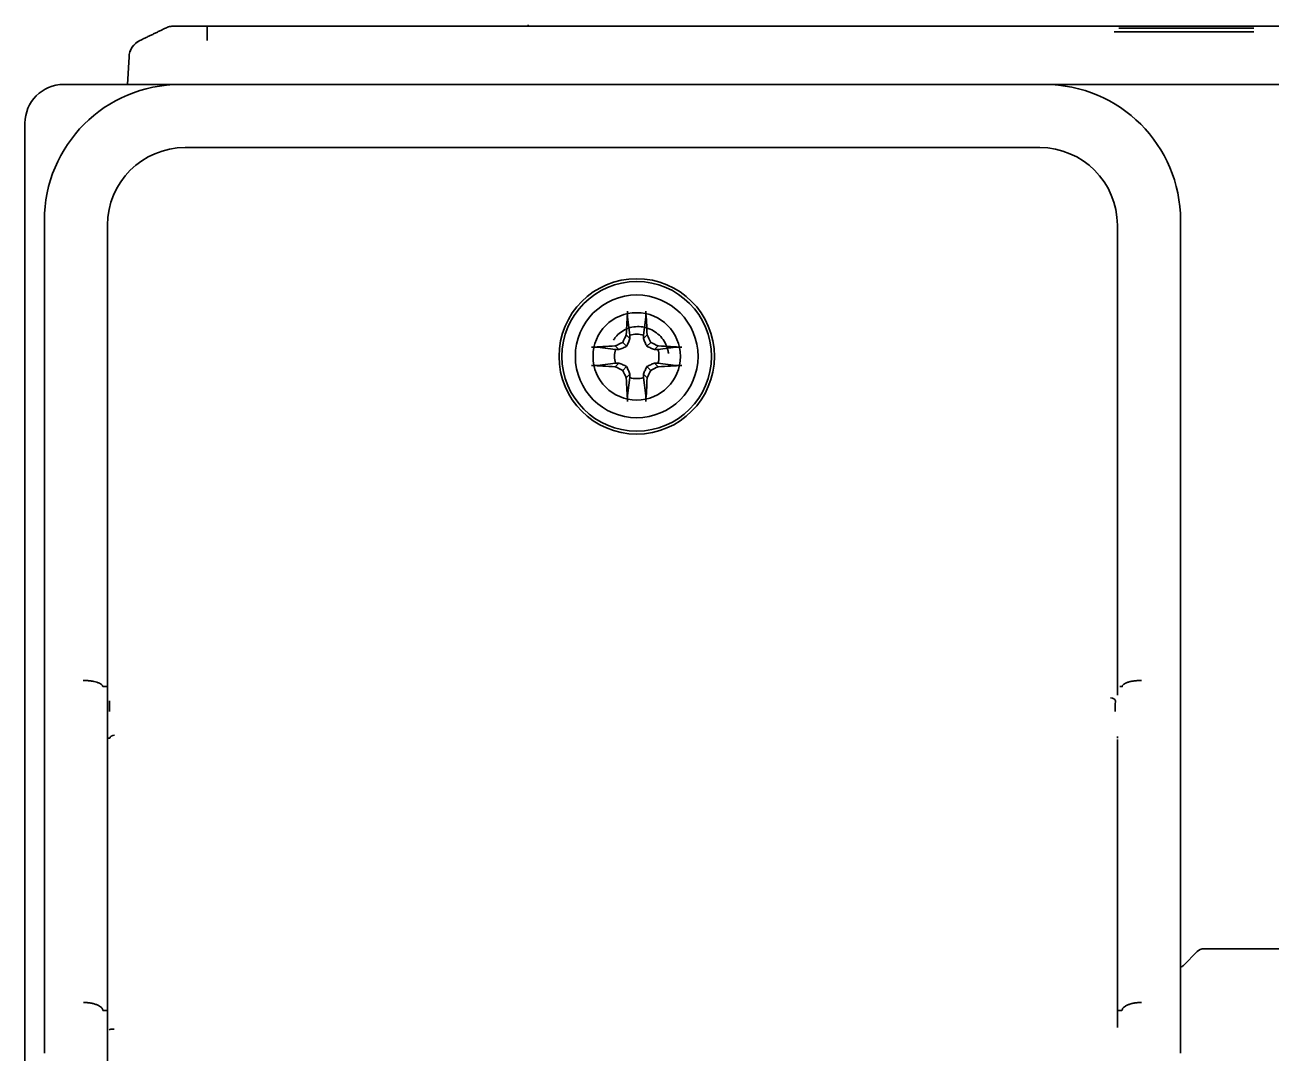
# Model space of a CAD drawing. Header units: inches. Extents: x 786 to 5593, y 691 to 5024.
# Drawn here: x 3396.7 to 3460.9, y 4904.3 to 4957.2 of the extents above; entities that cross this region are included whole.
import ezdxf

# ---------------------------------------------------------------- set-up
doc = ezdxf.new("R2010")
doc.units = ezdxf.units.IN
doc.layers.add('1', color=7, linetype='Continuous', true_color=0xffffff)

msp = doc.modelspace()

# ---------------------------------------------------------------- linework, layer by layer
at = {"layer": '1', "color": 7, "linetype": 'Continuous', "lineweight": 35}
for p, q in [((3406.134, 4957.176), (3453.06, 4957.176)), ((3422.651, 4957.176), (3422.651, 4957.24)), ((3460.324, 4957.176), (3467.643, 4957.176)), ((3460.015, 4956.876), (3452.817, 4956.876)), ((3402.026, 4954.176), (3402.1, 4955.589)), ((3398.74, 4954.176), (3404.739, 4954.176)), ((3449.241, 4954.176), (3404.739, 4954.176)), ((3449.241, 4954.176), (3577.911, 4954.176)), ((3396.74, 4886.176), (3396.74, 4952.176)), ((3404.989, 4950.926), (3404.991, 4950.926)), ((3404.991, 4950.925), (3404.991, 4950.926)), ((3404.991, 4950.925), (3448.989, 4950.925)), ((3448.989, 4950.926), (3448.989, 4950.925)), ((3448.989, 4950.926), (3448.99, 4950.926)), ((3397.74, 4947.177), (3397.74, 4924.632)), ((3400.99, 4922.448), (3400.99, 4946.927)), ((3452.988, 4946.925), (3452.988, 4922.741)), ((3452.988, 4946.925), (3452.99, 4946.925)), ((3452.99, 4946.927), (3452.99, 4946.925)), ((3456.24, 4924.632), (3456.24, 4947.177)), ((3427.89, 4941.266), (3427.772, 4942.189)), ((3428.59, 4941.266), (3428.708, 4942.189)), ((3427.893, 4941.092), (3427.705, 4941.28)), ((3428.586, 4941.092), (3428.775, 4941.28)), ((3427.15, 4940.526), (3426.228, 4940.644)), ((3427.324, 4940.523), (3427.136, 4940.711)), ((3427.722, 4940.694), (3427.519, 4940.897)), ((3428.758, 4940.694), (3428.96, 4940.897)), ((3429.155, 4940.523), (3429.344, 4940.711)), ((3429.33, 4940.526), (3430.252, 4940.644)), ((3427.15, 4939.826), (3426.228, 4939.708)), ((3427.324, 4939.83), (3427.136, 4939.641)), ((3427.722, 4939.658), (3427.519, 4939.456)), ((3427.893, 4939.261), (3427.705, 4939.072)), ((3428.586, 4939.261), (3428.775, 4939.072)), ((3428.758, 4939.658), (3428.96, 4939.456)), ((3429.155, 4939.83), (3429.344, 4939.641)), ((3429.33, 4939.826), (3430.252, 4939.708)), ((3427.89, 4939.086), (3427.772, 4938.164)), ((3428.59, 4939.086), (3428.708, 4938.164)), ((3400.866, 4923.177), (3400.745, 4923.176)), ((3400.866, 4923.177), (3400.866, 4923.177)), ((3453.114, 4923.177), (3453.235, 4923.176)), ((3453.114, 4923.177), (3453.114, 4923.177)), ((3397.74, 4921.418), (3397.74, 4907.522)), ((3456.24, 4907.522), (3456.24, 4921.418)), ((3452.989, 4920.521), (3452.989, 4920.606)), ((3401.11, 4920.518), (3400.99, 4920.52)), ((3400.99, 4905.508), (3400.99, 4920.52)), ((3452.989, 4905.627), (3452.989, 4920.447)), ((3456.386, 4908.823), (3457.093, 4909.53)), ((3593.326, 4909.676), (3457.447, 4909.676)), ((3400.753, 4906.492), (3400.989, 4906.493)), ((3453.226, 4906.492), (3452.991, 4906.493))]:
    msp.add_line(p, q, dxfattribs=at)
for radius in [4, 3.85, 3.16, 2.25]:
    msp.add_circle((3428.24, 4940.176), radius, dxfattribs=at)
for centre, radius, start, end in [((3398.74, 4952.176), 2, 90, 180), ((3428.24, 4940.176), 1.145, 72.20111, 107.79889), ((3428.24, 4940.176), 1.145, 162.20111, 197.79889), ((3428.24, 4940.176), 1.145, 342.20111, 17.79889), ((3428.24, 4940.176), 1.145, 252.20111, 287.79889), ((3457.447, 4909.176), 0.5, 90, 135), ((3456.033, 4909.176), 0.5, 294.46945, 315)]:
    msp.add_arc(centre, radius, start, end, dxfattribs=at)
for centre, major_axis, ratio, start_param, end_param in [((3403.098, 4955.536), (-0.999, 0.052), 0.999981, 5.217451, 6.283185), ((3404.741, 4947.175), (4.951, -4.951), 0.999695, 2.356347, 3.926839), ((3449.239, 4947.175), (-4.951, -4.951), 0.999695, 2.356347, 3.926839), ((3404.99, 4946.926), (-2.829, 2.829), 0.999695, 5.497939, 7.068431), ((3448.989, 4946.926), (2.829, 2.829), 0.999695, 5.497939, 7.068431), ((3427.943, 4940.181), (0.065, 3.728), 0.072244, 0.900133, 1.272854), ((3428.536, 4940.181), (0.065, -3.728), 0.072244, 1.868738, 2.24146), ((3427.686, 4940.435), (1.559, 3.344), 0.094201, 1.359315, 1.476181), ((3428.794, 4940.435), (1.559, -3.344), 0.094201, 1.665412, 1.782277), ((3428.235, 4940.473), (3.728, 0.065), 0.072244, 1.868738, 2.24146), ((3427.981, 4940.73), (3.344, 1.559), 0.094201, 1.665412, 1.782277), ((3428.498, 4940.73), (3.344, -1.559), 0.094201, 1.359315, 1.476181), ((3428.245, 4940.473), (3.728, -0.065), 0.072244, 0.900133, 1.272854), ((3428.235, 4939.88), (-3.728, 0.065), 0.072244, 0.900133, 1.272854), ((3427.981, 4939.622), (-3.344, 1.559), 0.094201, 1.359315, 1.476181), ((3427.686, 4939.918), (-1.559, 3.344), 0.094201, 1.665412, 1.782277), ((3428.794, 4939.918), (-1.559, -3.344), 0.094201, 1.359315, 1.476181), ((3428.498, 4939.622), (-3.344, -1.559), 0.094201, 1.665412, 1.782277), ((3428.245, 4939.88), (-3.728, -0.065), 0.072244, 1.868738, 2.24146), ((3427.943, 4940.171), (-0.065, 3.728), 0.072244, 1.868738, 2.24146), ((3428.536, 4940.171), (-0.065, -3.728), 0.072244, 0.900133, 1.272854), ((3401.366, 4923.178), (-0.5, -0.002), 0.003694, 5.497774, 6.274445), ((3452.635, 4922.448), (-0.25, 0.003), 0.565975, 3.162763, 4.719171), ((3401.36, 4920.514), (0.25, 0), 0.642788, 1.570796, 3.118808), ((3401.334, 4905.503), (0.25, -0.003), 0.14135, 1.572514, 3.123962)]:
    msp.add_ellipse(centre, major_axis=major_axis, ratio=ratio, start_param=start_param, end_param=end_param, dxfattribs=at)
for points, knots in [([(3403.976, 4957.075), (3404.044, 4957.108), (3404.115, 4957.134), (3404.262, 4957.168), (3404.338, 4957.176), (3404.413, 4957.176)], [0, 0, 0, 0, 0.5, 0.5, 1, 1, 1, 1]), ([(3404.413, 4957.176), (3404.415, 4957.176), (3404.419, 4957.176), (3404.429, 4957.176), (3404.433, 4957.176), (3404.443, 4957.176), (3404.448, 4957.176), (3404.466, 4957.176), (3404.481, 4957.176), (3404.515, 4957.176), (3404.535, 4957.176), (3404.579, 4957.176), (3404.603, 4957.176), (3404.644, 4957.176), (3404.658, 4957.176), (3404.687, 4957.176), (3404.703, 4957.176), (3404.75, 4957.176), (3404.783, 4957.176), (3404.854, 4957.176), (3404.891, 4957.176), (3404.95, 4957.176), (3404.971, 4957.176), (3405.012, 4957.176), (3405.034, 4957.176), (3405.099, 4957.176), (3405.189, 4957.176), (3405.284, 4957.176), (3405.381, 4957.176), (3405.432, 4957.176), (3405.509, 4957.176), (3405.535, 4957.176), (3405.588, 4957.176), (3405.614, 4957.176), (3405.694, 4957.176), (3405.748, 4957.176), (3405.857, 4957.176), (3405.912, 4957.176), (3406.022, 4957.176), (3406.078, 4957.176), (3406.134, 4957.176)], [0, 0, 0, 0, 0.0625, 0.0625, 0.09375, 0.09375, 0.125, 0.125, 0.1875, 0.1875, 0.25, 0.25, 0.3125, 0.3125, 0.34375, 0.34375, 0.375, 0.375, 0.4375, 0.4375, 0.5, 0.5, 0.53125, 0.53125, 0.5625, 0.5625, 0.625, 0.6875, 0.6875, 0.75, 0.75, 0.78125, 0.78125, 0.8125, 0.8125, 0.875, 0.875, 0.9375, 0.9375, 1, 1, 1, 1]), ([(3406.125, 4957.075), (3406.126, 4957.108), (3406.128, 4957.134), (3406.131, 4957.168), (3406.133, 4957.176), (3406.134, 4957.176)], [0, 0, 0, 0, 0.5, 0.5, 1, 1, 1, 1]), ([(3453.06, 4957.176), (3453.229, 4957.176), (3453.399, 4957.176), (3453.737, 4957.176), (3453.906, 4957.176), (3454.159, 4957.176), (3454.243, 4957.176), (3454.411, 4957.176), (3454.495, 4957.176), (3454.745, 4957.176), (3454.911, 4957.176), (3455.404, 4957.176), (3455.729, 4957.176), (3456.368, 4957.176), (3456.684, 4957.176), (3457.15, 4957.176), (3457.304, 4957.176), (3457.495, 4957.176), (3457.533, 4957.176), (3457.609, 4957.176), (3457.723, 4957.176), (3457.835, 4957.176), (3458.207, 4957.176), (3458.494, 4957.176), (3458.911, 4957.176), (3459.047, 4957.176), (3459.315, 4957.176), (3459.447, 4957.176), (3459.706, 4957.176), (3459.833, 4957.176), (3460.082, 4957.176), (3460.204, 4957.176), (3460.324, 4957.176)], [0, 0, 0, 0, 0.0625, 0.0625, 0.125, 0.125, 0.15625, 0.15625, 0.1875, 0.1875, 0.25, 0.25, 0.375, 0.375, 0.5, 0.5, 0.5625, 0.5625, 0.578125, 0.578125, 0.59375, 0.625, 0.625, 0.75, 0.75, 0.8125, 0.8125, 0.875, 0.875, 0.9375, 0.9375, 1, 1, 1, 1]), ([(3460.014, 4957.075), (3460.012, 4957.075), (3460.01, 4957.075), (3460.007, 4957.075), (3460.001, 4957.075), (3459.989, 4957.075), (3459.964, 4957.075), (3459.913, 4957.075), (3459.811, 4957.075), (3459.723, 4957.075), (3459.544, 4957.076), (3459.422, 4957.076), (3459.175, 4957.076), (3459.049, 4957.076), (3458.792, 4957.076), (3458.661, 4957.076), (3458.262, 4957.076), (3457.987, 4957.076), (3457.632, 4957.076), (3457.524, 4957.076), (3457.416, 4957.076), (3457.343, 4957.076), (3457.306, 4957.076), (3457.123, 4957.076), (3456.975, 4957.076), (3456.529, 4957.076), (3456.227, 4957.076), (3455.615, 4957.076), (3455.304, 4957.076), (3454.832, 4957.076), (3454.673, 4957.076), (3454.434, 4957.076), (3454.353, 4957.076), (3454.193, 4957.076), (3454.112, 4957.076), (3453.87, 4957.076), (3453.708, 4957.075), (3453.465, 4957.075), (3453.384, 4957.075), (3453.263, 4957.075), (3453.202, 4957.075), (3453.131, 4957.075), (3453.095, 4957.075), (3453.078, 4957.075), (3453.07, 4957.075), (3453.065, 4957.075), (3453.062, 4957.075), (3453.06, 4957.075)], [0, 0, 0, 0, 0.000977, 0.000977, 0.001953, 0.003906, 0.007813, 0.015625, 0.03125, 0.0625, 0.0625, 0.125, 0.125, 0.1875, 0.1875, 0.25, 0.25, 0.375, 0.375, 0.40625, 0.421875, 0.421875, 0.4375, 0.4375, 0.5, 0.5, 0.625, 0.625, 0.75, 0.75, 0.8125, 0.8125, 0.84375, 0.84375, 0.875, 0.875, 0.9375, 0.9375, 0.96875, 0.96875, 0.984375, 0.992187, 0.996094, 0.998047, 0.999023, 0.999023, 1, 1, 1, 1]), ([(3402.1, 4955.589), (3402.104, 4955.677), (3402.121, 4955.765), (3402.176, 4955.934), (3402.216, 4956.015), (3402.314, 4956.163), (3402.373, 4956.23), (3402.506, 4956.347), (3402.581, 4956.397), (3402.661, 4956.436)], [0, 0, 0, 0, 0.25, 0.25, 0.5, 0.5, 0.75, 0.75, 1, 1, 1, 1]), ([(3427.772, 4942.189), (3427.771, 4942.195), (3427.77, 4942.204), (3427.769, 4942.218), (3427.769, 4942.224), (3427.768, 4942.235), (3427.768, 4942.246), (3427.767, 4942.259), (3427.767, 4942.272), (3427.767, 4942.279), (3427.767, 4942.3), (3427.767, 4942.314), (3427.767, 4942.337), (3427.767, 4942.344), (3427.767, 4942.36), (3427.767, 4942.375), (3427.767, 4942.39), (3427.768, 4942.405), (3427.768, 4942.413), (3427.769, 4942.435), (3427.769, 4942.449), (3427.771, 4942.477), (3427.772, 4942.49), (3427.773, 4942.502)], [0, 0, 0, 0, 0.125, 0.125, 0.1875, 0.1875, 0.25, 0.3125, 0.3125, 0.375, 0.375, 0.5, 0.5, 0.5625, 0.5625, 0.625, 0.6875, 0.6875, 0.75, 0.75, 0.875, 0.875, 1, 1, 1, 1]), ([(3428.707, 4942.502), (3428.708, 4942.49), (3428.709, 4942.477), (3428.71, 4942.45), (3428.711, 4942.435), (3428.712, 4942.405), (3428.712, 4942.39), (3428.713, 4942.367), (3428.713, 4942.36), (3428.713, 4942.344), (3428.713, 4942.329), (3428.713, 4942.315), (3428.713, 4942.3), (3428.713, 4942.293), (3428.713, 4942.272), (3428.712, 4942.259), (3428.712, 4942.241), (3428.711, 4942.235), (3428.711, 4942.224), (3428.71, 4942.213), (3428.709, 4942.204), (3428.709, 4942.196), (3428.708, 4942.192), (3428.708, 4942.189)], [0, 0, 0, 0, 0.125, 0.125, 0.25, 0.25, 0.375, 0.375, 0.4375, 0.4375, 0.5, 0.5625, 0.5625, 0.625, 0.625, 0.75, 0.75, 0.8125, 0.8125, 0.875, 0.9375, 0.9375, 1, 1, 1, 1]), ([(3427.039, 4941.007), (3427.073, 4941.061), (3427.18, 4941.211), (3427.314, 4941.34), (3427.51, 4941.485), (3427.725, 4941.607), (3427.965, 4941.675), (3428.212, 4941.712), (3428.465, 4941.718), (3428.715, 4941.662), (3428.956, 4941.576), (3429.187, 4941.459), (3429.386, 4941.288), (3429.561, 4941.094), (3429.713, 4940.877), (3429.81, 4940.627), (3429.857, 4940.439), (3429.868, 4940.38), (3429.876, 4940.321)], [0, 0, 0, 0, 0.053108, 0.153342, 0.153342, 0.253577, 0.353812, 0.353812, 0.454047, 0.554282, 0.554282, 0.654517, 0.754752, 0.754752, 0.854987, 0.955222, 0.955222, 1, 1, 1, 1]), ([(3425.914, 4940.643), (3425.926, 4940.644), (3425.939, 4940.645), (3425.966, 4940.647), (3425.981, 4940.647), (3426.011, 4940.648), (3426.026, 4940.649), (3426.049, 4940.649), (3426.056, 4940.649), (3426.072, 4940.649), (3426.087, 4940.649), (3426.101, 4940.649), (3426.116, 4940.649), (3426.123, 4940.649), (3426.144, 4940.649), (3426.157, 4940.649), (3426.175, 4940.648), (3426.181, 4940.648), (3426.192, 4940.647), (3426.203, 4940.646), (3426.212, 4940.646), (3426.22, 4940.645), (3426.224, 4940.645), (3426.228, 4940.644)], [0, 0, 0, 0, 0.125, 0.125, 0.25, 0.25, 0.375, 0.375, 0.4375, 0.4375, 0.5, 0.5625, 0.5625, 0.625, 0.625, 0.75, 0.75, 0.8125, 0.8125, 0.875, 0.9375, 0.9375, 1, 1, 1, 1]), ([(3427.722, 4940.694), (3427.654, 4940.664), (3427.587, 4940.635), (3427.455, 4940.578), (3427.389, 4940.55), (3427.324, 4940.523)], [0, 0, 0, 0, 0.5, 0.5, 1, 1, 1, 1]), ([(3427.893, 4941.092), (3427.866, 4941.027), (3427.838, 4940.961), (3427.781, 4940.829), (3427.752, 4940.762), (3427.722, 4940.694)], [0, 0, 0, 0, 0.5, 0.5, 1, 1, 1, 1]), ([(3428.758, 4940.694), (3428.728, 4940.762), (3428.699, 4940.829), (3428.642, 4940.961), (3428.614, 4941.027), (3428.586, 4941.092)], [0, 0, 0, 0, 0.5, 0.5, 1, 1, 1, 1]), ([(3429.155, 4940.523), (3429.09, 4940.55), (3429.025, 4940.578), (3428.893, 4940.635), (3428.826, 4940.664), (3428.758, 4940.694)], [0, 0, 0, 0, 0.5, 0.5, 1, 1, 1, 1]), ([(3430.252, 4940.644), (3430.259, 4940.645), (3430.267, 4940.646), (3430.282, 4940.647), (3430.287, 4940.647), (3430.298, 4940.648), (3430.31, 4940.648), (3430.323, 4940.649), (3430.336, 4940.649), (3430.343, 4940.649), (3430.364, 4940.649), (3430.378, 4940.649), (3430.4, 4940.649), (3430.408, 4940.649), (3430.423, 4940.649), (3430.439, 4940.649), (3430.454, 4940.649), (3430.469, 4940.648), (3430.476, 4940.648), (3430.499, 4940.647), (3430.513, 4940.647), (3430.54, 4940.645), (3430.553, 4940.644), (3430.565, 4940.643)], [0, 0, 0, 0, 0.125, 0.125, 0.1875, 0.1875, 0.25, 0.3125, 0.3125, 0.375, 0.375, 0.5, 0.5, 0.5625, 0.5625, 0.625, 0.6875, 0.6875, 0.75, 0.75, 0.875, 0.875, 1, 1, 1, 1]), ([(3426.228, 4939.708), (3426.221, 4939.707), (3426.212, 4939.707), (3426.198, 4939.706), (3426.192, 4939.705), (3426.181, 4939.705), (3426.17, 4939.704), (3426.157, 4939.704), (3426.144, 4939.703), (3426.137, 4939.703), (3426.116, 4939.703), (3426.102, 4939.703), (3426.079, 4939.703), (3426.072, 4939.703), (3426.056, 4939.703), (3426.041, 4939.703), (3426.026, 4939.704), (3426.011, 4939.704), (3426.003, 4939.704), (3425.981, 4939.705), (3425.967, 4939.706), (3425.939, 4939.707), (3425.926, 4939.708), (3425.914, 4939.709)], [0, 0, 0, 0, 0.125, 0.125, 0.1875, 0.1875, 0.25, 0.3125, 0.3125, 0.375, 0.375, 0.5, 0.5, 0.5625, 0.5625, 0.625, 0.6875, 0.6875, 0.75, 0.75, 0.875, 0.875, 1, 1, 1, 1]), ([(3427.324, 4939.83), (3427.389, 4939.802), (3427.455, 4939.774), (3427.587, 4939.717), (3427.654, 4939.688), (3427.722, 4939.658)], [0, 0, 0, 0, 0.5, 0.5, 1, 1, 1, 1]), ([(3427.722, 4939.658), (3427.752, 4939.59), (3427.781, 4939.523), (3427.838, 4939.391), (3427.866, 4939.326), (3427.893, 4939.261)], [0, 0, 0, 0, 0.5, 0.5, 1, 1, 1, 1]), ([(3428.586, 4939.261), (3428.614, 4939.326), (3428.642, 4939.391), (3428.699, 4939.523), (3428.728, 4939.59), (3428.758, 4939.658)], [0, 0, 0, 0, 0.5, 0.5, 1, 1, 1, 1]), ([(3428.758, 4939.658), (3428.826, 4939.688), (3428.893, 4939.717), (3429.025, 4939.774), (3429.09, 4939.802), (3429.155, 4939.83)], [0, 0, 0, 0, 0.5, 0.5, 1, 1, 1, 1]), ([(3430.565, 4939.709), (3430.553, 4939.708), (3430.541, 4939.707), (3430.513, 4939.706), (3430.499, 4939.705), (3430.469, 4939.704), (3430.454, 4939.704), (3430.431, 4939.703), (3430.423, 4939.703), (3430.408, 4939.703), (3430.393, 4939.703), (3430.378, 4939.703), (3430.364, 4939.703), (3430.357, 4939.703), (3430.336, 4939.703), (3430.323, 4939.704), (3430.304, 4939.704), (3430.298, 4939.705), (3430.287, 4939.705), (3430.277, 4939.706), (3430.268, 4939.707), (3430.259, 4939.707), (3430.256, 4939.708), (3430.252, 4939.708)], [0, 0, 0, 0, 0.125, 0.125, 0.25, 0.25, 0.375, 0.375, 0.4375, 0.4375, 0.5, 0.5625, 0.5625, 0.625, 0.625, 0.75, 0.75, 0.8125, 0.8125, 0.875, 0.9375, 0.9375, 1, 1, 1, 1]), ([(3427.773, 4937.851), (3427.772, 4937.863), (3427.771, 4937.876), (3427.77, 4937.903), (3427.769, 4937.917), (3427.768, 4937.947), (3427.767, 4937.962), (3427.767, 4937.985), (3427.767, 4937.993), (3427.767, 4938.008), (3427.767, 4938.023), (3427.767, 4938.038), (3427.767, 4938.052), (3427.767, 4938.059), (3427.767, 4938.08), (3427.767, 4938.093), (3427.768, 4938.112), (3427.768, 4938.118), (3427.769, 4938.129), (3427.77, 4938.139), (3427.77, 4938.148), (3427.771, 4938.157), (3427.771, 4938.16), (3427.772, 4938.164)], [0, 0, 0, 0, 0.125, 0.125, 0.25, 0.25, 0.375, 0.375, 0.4375, 0.4375, 0.5, 0.5625, 0.5625, 0.625, 0.625, 0.75, 0.75, 0.8125, 0.8125, 0.875, 0.9375, 0.9375, 1, 1, 1, 1]), ([(3428.708, 4938.164), (3428.709, 4938.157), (3428.709, 4938.149), (3428.71, 4938.134), (3428.711, 4938.129), (3428.711, 4938.118), (3428.712, 4938.106), (3428.712, 4938.093), (3428.713, 4938.08), (3428.713, 4938.073), (3428.713, 4938.052), (3428.713, 4938.038), (3428.713, 4938.016), (3428.713, 4938.008), (3428.713, 4937.993), (3428.713, 4937.977), (3428.712, 4937.962), (3428.712, 4937.947), (3428.712, 4937.94), (3428.711, 4937.917), (3428.71, 4937.903), (3428.709, 4937.876), (3428.708, 4937.863), (3428.707, 4937.851)], [0, 0, 0, 0, 0.125, 0.125, 0.1875, 0.1875, 0.25, 0.3125, 0.3125, 0.375, 0.375, 0.5, 0.5, 0.5625, 0.5625, 0.625, 0.6875, 0.6875, 0.75, 0.75, 0.875, 0.875, 1, 1, 1, 1]), ([(3397.747, 4921.418), (3397.747, 4921.425), (3397.747, 4921.433), (3397.747, 4921.448), (3397.747, 4921.471), (3397.747, 4921.524), (3397.747, 4921.63), (3397.748, 4921.846), (3397.748, 4922.161), (3397.748, 4922.42), (3397.748, 4922.618), (3397.748, 4922.684), (3397.748, 4922.818), (3397.748, 4922.885), (3397.748, 4923.088), (3397.748, 4923.225), (3397.748, 4923.432), (3397.748, 4923.501), (3397.748, 4923.64), (3397.748, 4923.71), (3397.747, 4923.921), (3397.747, 4924.062), (3397.747, 4924.275), (3397.746, 4924.381), (3397.746, 4924.507), (3397.746, 4924.569), (3397.746, 4924.596), (3397.746, 4924.614), (3397.746, 4924.623), (3397.746, 4924.632)], [0, 0, 0, 0, 0.007812, 0.007812, 0.015625, 0.03125, 0.0625, 0.125, 0.25, 0.375, 0.375, 0.4375, 0.4375, 0.5, 0.5, 0.625, 0.625, 0.6875, 0.6875, 0.75, 0.75, 0.875, 0.875, 0.9375, 0.96875, 0.984375, 0.992188, 0.992188, 1, 1, 1, 1]), ([(3456.234, 4924.632), (3456.234, 4924.623), (3456.234, 4924.614), (3456.234, 4924.596), (3456.234, 4924.569), (3456.234, 4924.507), (3456.233, 4924.382), (3456.233, 4924.133), (3456.232, 4923.781), (3456.232, 4923.504), (3456.232, 4923.298), (3456.232, 4923.229), (3456.231, 4923.093), (3456.231, 4923.024), (3456.231, 4922.821), (3456.231, 4922.688), (3456.231, 4922.49), (3456.231, 4922.424), (3456.231, 4922.294), (3456.231, 4922.229), (3456.232, 4922.036), (3456.232, 4921.91), (3456.232, 4921.723), (3456.232, 4921.63), (3456.232, 4921.524), (3456.233, 4921.471), (3456.233, 4921.448), (3456.233, 4921.433), (3456.233, 4921.425), (3456.233, 4921.418)], [0, 0, 0, 0, 0.007812, 0.007812, 0.015625, 0.03125, 0.0625, 0.125, 0.25, 0.375, 0.375, 0.4375, 0.4375, 0.5, 0.5, 0.625, 0.625, 0.6875, 0.6875, 0.75, 0.75, 0.875, 0.875, 0.9375, 0.96875, 0.984375, 0.992187, 0.992187, 1, 1, 1, 1]), ([(3400.745, 4923.177), (3400.744, 4923.197), (3400.737, 4923.218), (3400.717, 4923.248), (3400.709, 4923.258), (3400.69, 4923.278), (3400.678, 4923.288), (3400.64, 4923.317), (3400.609, 4923.335), (3400.564, 4923.356), (3400.554, 4923.36), (3400.535, 4923.369), (3400.525, 4923.373), (3400.493, 4923.385), (3400.471, 4923.392), (3400.402, 4923.414), (3400.352, 4923.427), (3400.284, 4923.442), (3400.27, 4923.444), (3400.242, 4923.45), (3400.199, 4923.457), (3400.126, 4923.468), (3400.065, 4923.475), (3400.019, 4923.48), (3400.003, 4923.481), (3399.971, 4923.483), (3399.955, 4923.485), (3399.907, 4923.488), (3399.875, 4923.489), (3399.834, 4923.49), (3399.826, 4923.49), (3399.814, 4923.491), (3399.81, 4923.491), (3399.801, 4923.491), (3399.781, 4923.491), (3399.761, 4923.491), (3399.745, 4923.491)], [0, 0, 0, 0, 0.125, 0.125, 0.1875, 0.1875, 0.25, 0.25, 0.375, 0.375, 0.40625, 0.40625, 0.4375, 0.4375, 0.5, 0.5, 0.625, 0.625, 0.65625, 0.65625, 0.6875, 0.75, 0.8125, 0.8125, 0.84375, 0.84375, 0.875, 0.875, 0.9375, 0.9375, 0.953125, 0.953125, 0.960937, 0.960937, 0.96875, 1, 1, 1, 1]), ([(3453.235, 4923.177), (3453.236, 4923.197), (3453.243, 4923.218), (3453.262, 4923.248), (3453.271, 4923.258), (3453.29, 4923.278), (3453.301, 4923.288), (3453.339, 4923.317), (3453.37, 4923.335), (3453.416, 4923.356), (3453.425, 4923.36), (3453.445, 4923.369), (3453.455, 4923.373), (3453.486, 4923.385), (3453.508, 4923.392), (3453.577, 4923.414), (3453.628, 4923.427), (3453.696, 4923.442), (3453.709, 4923.444), (3453.738, 4923.45), (3453.78, 4923.457), (3453.853, 4923.468), (3453.914, 4923.475), (3453.961, 4923.48), (3453.977, 4923.481), (3454.008, 4923.483), (3454.024, 4923.485), (3454.073, 4923.488), (3454.105, 4923.489), (3454.146, 4923.49), (3454.154, 4923.49), (3454.166, 4923.491), (3454.17, 4923.491), (3454.178, 4923.491), (3454.198, 4923.491), (3454.219, 4923.491), (3454.235, 4923.491)], [0, 0, 0, 0, 0.125, 0.125, 0.1875, 0.1875, 0.25, 0.25, 0.375, 0.375, 0.40625, 0.40625, 0.4375, 0.4375, 0.5, 0.5, 0.625, 0.625, 0.65625, 0.65625, 0.6875, 0.75, 0.8125, 0.8125, 0.84375, 0.84375, 0.875, 0.875, 0.9375, 0.9375, 0.953125, 0.953125, 0.960937, 0.960937, 0.96875, 1, 1, 1, 1]), ([(3400.99, 4922.416), (3400.99, 4922.422), (3400.99, 4922.432), (3400.99, 4922.443), (3400.99, 4922.448)], [0, 0, 0, 0, 0.517949, 1, 1, 1, 1]), ([(3400.99, 4922.416), (3400.99, 4922.406), (3400.99, 4922.395), (3400.99, 4922.374), (3400.99, 4922.364), (3400.99, 4922.333), (3400.99, 4922.312), (3400.99, 4922.251), (3400.99, 4922.21), (3400.99, 4922.129), (3400.991, 4922.089), (3400.991, 4922.009), (3400.991, 4921.968), (3400.991, 4921.848), (3400.991, 4921.769), (3400.991, 4921.61), (3400.991, 4921.531), (3400.991, 4921.375), (3400.991, 4921.297), (3400.991, 4921.143), (3400.991, 4921.066), (3400.991, 4920.952), (3400.991, 4920.915), (3400.991, 4920.84), (3400.99, 4920.802), (3400.99, 4920.729), (3400.99, 4920.692), (3400.99, 4920.638), (3400.99, 4920.621), (3400.99, 4920.594), (3400.99, 4920.586), (3400.99, 4920.568), (3400.99, 4920.56), (3400.99, 4920.552)], [0, 0, 0, 0, 0.015625, 0.015625, 0.03125, 0.03125, 0.0625, 0.0625, 0.125, 0.125, 0.1875, 0.1875, 0.25, 0.25, 0.375, 0.375, 0.5, 0.5, 0.625, 0.625, 0.75, 0.75, 0.8125, 0.8125, 0.875, 0.875, 0.9375, 0.9375, 0.96875, 0.96875, 0.984375, 0.984375, 1, 1, 1, 1]), ([(3401.102, 4921.892), (3401.101, 4921.982), (3401.099, 4922.072), (3401.097, 4922.258), (3401.096, 4922.352), (3401.095, 4922.448)], [0, 0, 0, 0, 0.5, 0.5, 1, 1, 1, 1]), ([(3452.885, 4922.448), (3452.883, 4922.352), (3452.882, 4922.258), (3452.88, 4922.072), (3452.879, 4921.982), (3452.878, 4921.892)], [0, 0, 0, 0, 0.5, 0.5, 1, 1, 1, 1]), ([(3400.99, 4920.52), (3400.99, 4920.525), (3400.99, 4920.535), (3400.99, 4920.546), (3400.99, 4920.552)], [0, 0, 0, 0, 0.455104, 1, 1, 1, 1]), ([(3400.753, 4906.492), (3400.753, 4906.52), (3400.746, 4906.547), (3400.726, 4906.588), (3400.718, 4906.601), (3400.698, 4906.627), (3400.687, 4906.641), (3400.649, 4906.679), (3400.618, 4906.703), (3400.572, 4906.731), (3400.563, 4906.737), (3400.543, 4906.748), (3400.533, 4906.753), (3400.502, 4906.769), (3400.48, 4906.78), (3400.411, 4906.809), (3400.361, 4906.826), (3400.293, 4906.845), (3400.279, 4906.849), (3400.251, 4906.856), (3400.208, 4906.866), (3400.135, 4906.881), (3400.074, 4906.89), (3400.027, 4906.896), (3400.011, 4906.898), (3399.98, 4906.901), (3399.964, 4906.903), (3399.916, 4906.907), (3399.883, 4906.909), (3399.846, 4906.91), (3399.842, 4906.91), (3399.834, 4906.911), (3399.83, 4906.911), (3399.818, 4906.911), (3399.794, 4906.912), (3399.77, 4906.912), (3399.753, 4906.912)], [0, 0, 0, 0, 0.125, 0.125, 0.1875, 0.1875, 0.25, 0.25, 0.375, 0.375, 0.40625, 0.40625, 0.4375, 0.4375, 0.5, 0.5, 0.625, 0.625, 0.65625, 0.65625, 0.6875, 0.75, 0.8125, 0.8125, 0.84375, 0.84375, 0.875, 0.875, 0.9375, 0.9375, 0.945312, 0.945312, 0.953125, 0.953125, 0.96875, 1, 1, 1, 1]), ([(3453.226, 4906.492), (3453.227, 4906.52), (3453.234, 4906.547), (3453.254, 4906.588), (3453.262, 4906.601), (3453.282, 4906.627), (3453.293, 4906.641), (3453.331, 4906.679), (3453.362, 4906.703), (3453.407, 4906.731), (3453.417, 4906.737), (3453.436, 4906.748), (3453.447, 4906.753), (3453.478, 4906.769), (3453.5, 4906.78), (3453.569, 4906.809), (3453.619, 4906.826), (3453.687, 4906.845), (3453.701, 4906.849), (3453.729, 4906.856), (3453.772, 4906.866), (3453.845, 4906.881), (3453.906, 4906.89), (3453.953, 4906.896), (3453.968, 4906.898), (3454, 4906.901), (3454.016, 4906.903), (3454.064, 4906.907), (3454.097, 4906.909), (3454.133, 4906.91), (3454.137, 4906.91), (3454.146, 4906.911), (3454.149, 4906.911), (3454.162, 4906.911), (3454.186, 4906.912), (3454.21, 4906.912), (3454.226, 4906.912)], [0, 0, 0, 0, 0.125, 0.125, 0.1875, 0.1875, 0.25, 0.25, 0.375, 0.375, 0.40625, 0.40625, 0.4375, 0.4375, 0.5, 0.5, 0.625, 0.625, 0.65625, 0.65625, 0.6875, 0.75, 0.8125, 0.8125, 0.84375, 0.84375, 0.875, 0.875, 0.9375, 0.9375, 0.945312, 0.945312, 0.953125, 0.953125, 0.96875, 1, 1, 1, 1]), ([(3400.99, 4903.58), (3400.99, 4903.589), (3400.99, 4903.607), (3400.99, 4903.637), (3400.99, 4903.669), (3400.99, 4903.705), (3400.99, 4903.744), (3400.99, 4903.786), (3400.99, 4903.831), (3400.99, 4903.879), (3400.99, 4903.93), (3400.99, 4903.985), (3400.99, 4904.042), (3400.99, 4904.131), (3400.99, 4904.245), (3400.99, 4904.379), (3400.99, 4904.498), (3400.99, 4904.609), (3400.99, 4904.719), (3400.99, 4904.836), (3400.99, 4904.957), (3400.99, 4905.071), (3400.99, 4905.173), (3400.99, 4905.256), (3400.99, 4905.328), (3400.99, 4905.388), (3400.99, 4905.437), (3400.99, 4905.476), (3400.99, 4905.499), (3400.99, 4905.508)], [0, 0, 0, 0, 0.012547, 0.026606, 0.042175, 0.059252, 0.077837, 0.097927, 0.119522, 0.142618, 0.167217, 0.193315, 0.220914, 0.250011, 0.322371, 0.388142, 0.447348, 0.500002, 0.556656, 0.617196, 0.681636, 0.749995, 0.803508, 0.851103, 0.892774, 0.92851, 0.9583, 0.982134, 1, 1, 1, 1])]:
    msp.add_open_spline(points, degree=3, knots=knots, dxfattribs=at)
for points, degree in [([(3402.661, 4956.436), (3403.976, 4957.075)], 1), ([(3406.125, 4956.436), (3406.125, 4957.075)], 1), ([(3427.89, 4941.266), (3427.891, 4941.208), (3427.892, 4941.15), (3427.893, 4941.092)], 3), ([(3428.586, 4941.092), (3428.588, 4941.15), (3428.589, 4941.208), (3428.59, 4941.266)], 3), ([(3427.324, 4940.523), (3427.266, 4940.524), (3427.208, 4940.525), (3427.15, 4940.526)], 3), ([(3429.33, 4940.526), (3429.272, 4940.525), (3429.214, 4940.524), (3429.155, 4940.523)], 3), ([(3427.15, 4939.826), (3427.208, 4939.827), (3427.266, 4939.828), (3427.324, 4939.83)], 3), ([(3427.893, 4939.261), (3427.892, 4939.202), (3427.891, 4939.144), (3427.89, 4939.086)], 3), ([(3428.59, 4939.086), (3428.589, 4939.144), (3428.588, 4939.202), (3428.586, 4939.261)], 3), ([(3429.155, 4939.83), (3429.214, 4939.828), (3429.272, 4939.827), (3429.33, 4939.826)], 3), ([(3397.74, 4924.632), (3397.74, 4923.464), (3397.74, 4922.313), (3397.74, 4921.418)], 3), ([(3456.24, 4921.418), (3456.24, 4922.313), (3456.24, 4923.463), (3456.24, 4924.632)], 3), ([(3400.745, 4923.176), (3400.745, 4923.177)], 1), ([(3453.235, 4923.177), (3453.235, 4923.176), (3453.235, 4923.176)], 2), ([(3397.74, 4907.522), (3397.74, 4906.627), (3397.74, 4905.476), (3397.74, 4904.308)], 3), ([(3456.24, 4904.308), (3456.24, 4905.476), (3456.24, 4906.627), (3456.24, 4907.522)], 3), ([(3400.753, 4906.492), (3400.753, 4906.492), (3400.753, 4906.492)], 2), ([(3453.226, 4906.492), (3453.226, 4906.492), (3453.226, 4906.492)], 2)]:
    msp.add_open_spline(points, degree=degree, dxfattribs=at)

doc.saveas('drawing.dxf')
